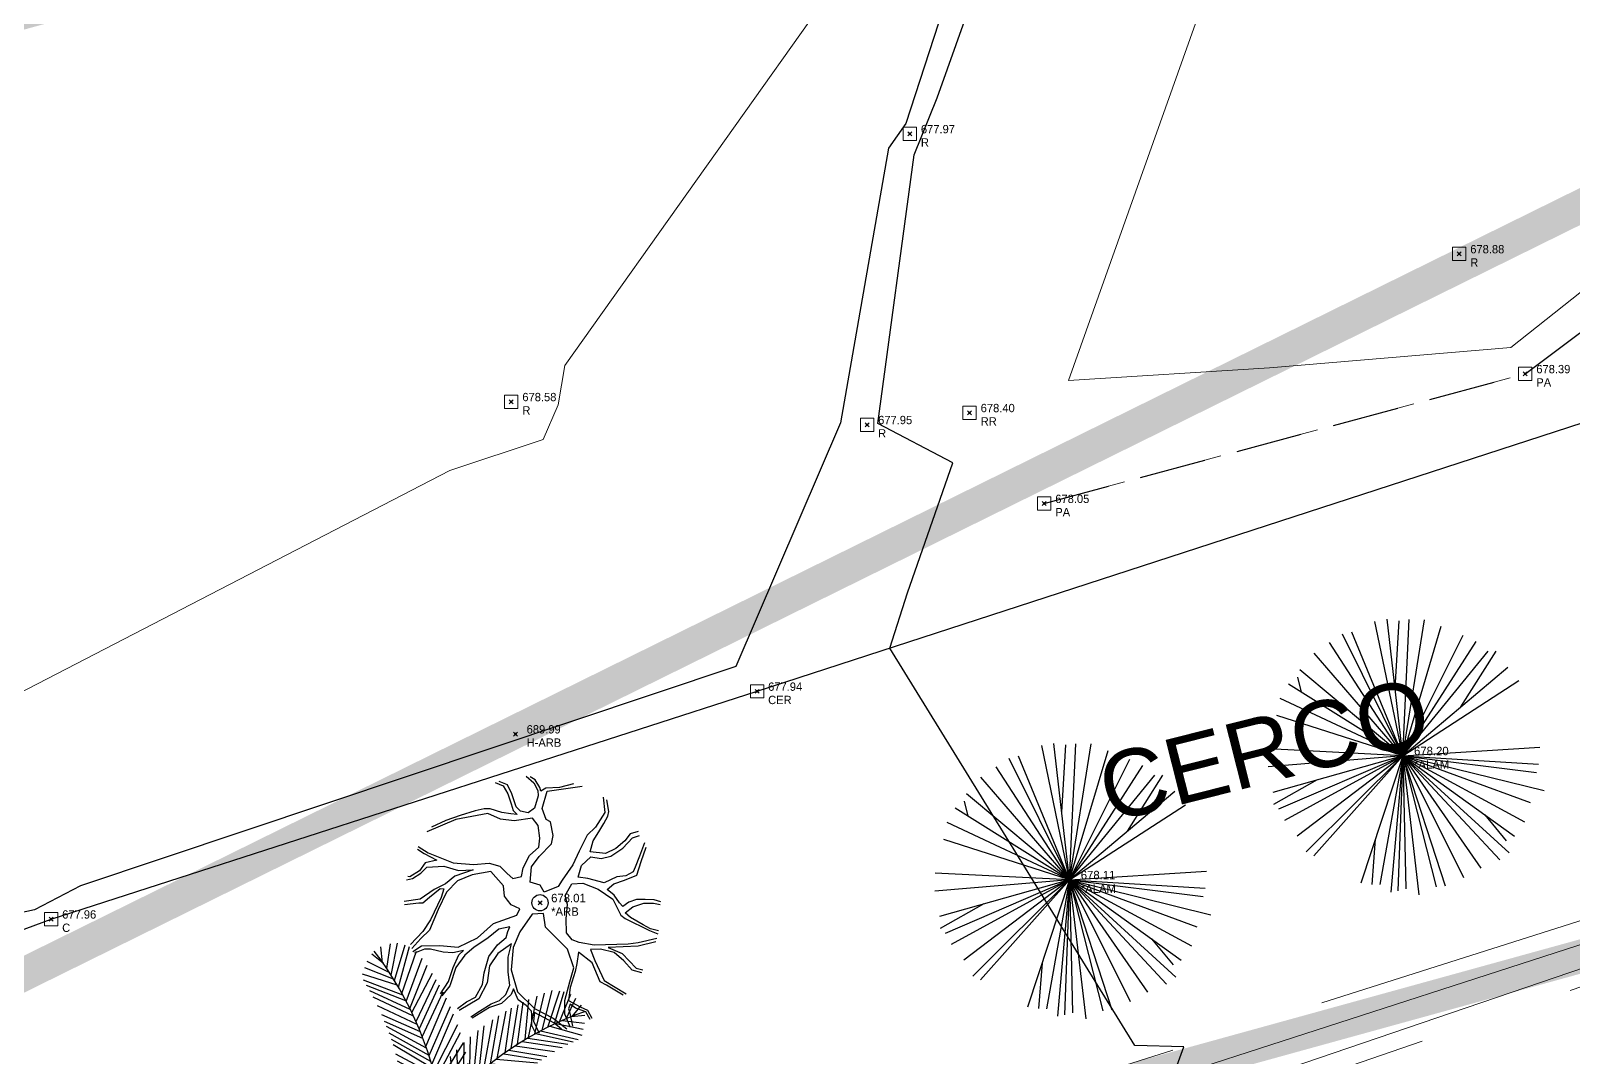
# Model space of a CAD drawing. Extents: x 350769 to 354978, y 6304672 to 6307963.
# Drawn here: x 352435.53 to 352458.7, y 6305729.26 to 6305744.68 of the extents above; entities that cross this region are included whole.
import ezdxf

# ---------------------------------------------------------------- set-up
doc = ezdxf.new("R2010")
doc.units = 0
doc.header["$PDMODE"] = 35
doc.header["$PDSIZE"] = 0.03
for name, pattern in [('CONTINUOS', [0]), ('DASHDOT', [1, 0.5, -0.25, 0, -0.25]), ('HIDDENX2', [0.75, 0.5, -0.25]), ('PHANTOM', [23.5, 11.75, -2.35, 2.35, -2.35, 2.35, -2.35])]:
    doc.linetypes.add(name, pattern=pattern)
doc.layers.get('0').update_dxf_attribs({"linetype": 'CONTINUOUS'})
for name, color, linetype in [('03_S2_Pav ext_Borde vereda', 7, 'CONTINUOUS'), ('1-ACOPIO', 252, 'HIDDENX2'), ('1-CANAL', 150, 'PHANTOM'), ('1-CERCO', 252, 'CERCO_LINE'), ('1-TEXTOS', 7, 'CONTINUOUS'), ('3-CANAL_FDO', 4, 'CONTINUOUS'), ('C-TINN', 5, 'CONTINUOUS'), ('C-TOPO-MINR', 8, 'CONTINUOUS'), ('V-NODE DIC 2005', 4, 'CONTINUOUS'), ('V-NODE-TEXT DIC 2005', 2, 'CONTINUOUS'), ('V-NODE-TEXT DIC 2012', 31, 'CONTINUOUS'), ('Z-ALAM', 253, 'CONTINUOUS'), ('Z-ARB', 253, 'CONTINUOUS'), ('Z-PINO', 253, 'CONTINUOUS')]:
    doc.layers.add(name, color=color, linetype=linetype)
doc.layers.add('0_ASD_LINEA OFICIAL', color=253, linetype='DASHDOT', lineweight=20)
doc.layers.add('0_ASD_TOPOGRAFIA_ELEMENTOS', color=7, linetype='CONTINUOS', lineweight=5, true_color=0xbdbdbd)
doc.styles.add('A', font='arial.ttf', dxfattribs={"height": 2})
doc.linetypes.add('CERCO_LINE', pattern='A,0.5,-0.2,[" X ",Standard,S=0.1,R=0,X=-0.1,Y=-0.05],-0.25', length=0.95)

# ---------------------------------------------------------------- blocks, each defined once
blk = doc.blocks.new('ALAM')
at = {"layer": 'Z-ALAM'}
for p, q in [((0, 0), (-0.452, 2.009)), ((0, 0), (-0.271, 2.046)), ((-0.134, 1.015), (-0.089, 2.026)), ((0, 0), (0.062, 2.046)), ((0, 0), (0.289, 2.046)), ((0, 0), (0.545, 1.954)), ((0, 0), (-1.131, 1.682)), ((0, 0), (-0.935, 1.81)), ((0, 0), (-0.799, 1.845)), ((0, 0), (0.877, 1.828)), ((0, 0), (1.073, 1.736)), ((0, 0), (-1.358, 1.521)), ((0, 0), (1.254, 1.593)), ((0.856, 0.747), (1.376, 1.593)), ((0, 0), (-1.569, 1.266)), ((0, 0), (1.556, 1.357)), ((0, 0), (-1.734, 1.048)), ((-1.54, 0.931), (-1.599, 1.157)), ((0, 0), (1.723, 1.157)), ((0, 0), (-1.855, 0.832)), ((0, 0), (-1.901, 0.577)), ((-1.901, 0.577), (-1.901, 0.577)), ((0, 0), (-2.021, 0.07)), ((0, 0), (-2.021, -0.2)), ((0, 0), (-1.946, -0.582)), ((0, 0), (-1.855, -0.834)), ((0, 0), (-1.765, -0.998)), ((0, 0), (-1.569, -1.233)), ((0, 0), (-1.432, -1.468)), ((0, 0), (-1.313, -1.523)), ((0, 0), (-0.603, -1.922)), ((0, 0), (-0.316, -1.941)), ((0, 0), (-0.149, -2.05)), ((0, 0), (-0.044, -2.03)), ((0, 0), (2.055, 0.161)), ((0, 0), (2.039, -0.094)), ((0, 0), (2.01, -0.22)), ((0, 0), (1.919, -0.673)), ((0, 0), (1.843, -0.963)), ((0, 0), (1.692, -1.179)), ((0, 0), (0.274, -2.085)), ((0, 0), (0.076, -1.996)), ((0, 0), (0.937, -1.813)), ((0, 0), (1.195, -1.669)), ((0, 0), (1.481, -1.542)), ((0, 0), (0.666, -1.941)), ((0, 0), (1.618, -1.434)), ((0, 0), (2.13, -0.49)), ((0, 0), (0.53, -1.959)), ((-1.283, -0.383), (-1.932, -0.763)), ((1.244, -0.866), (1.572, -1.253)), ((-0.395, -1.26), (-0.436, -1.941))]:
    blk.add_line(p, q, dxfattribs=at)
blk = doc.blocks.new('ARB')
at = {"layer": 'Z-ARB', "linetype": 'Continuous'}
for p, q in [((-0.239, 1.899), (-0.12, 1.8)), ((-0.104, 1.843), (-0.176, 1.887)), ((-0.702, 1.798), (-0.583, 1.746)), ((-0.515, 1.763), (-0.643, 1.81)), ((-0.583, 1.746), (-0.509, 1.626)), ((-0.451, 1.63), (-0.515, 1.763)), ((-0.509, 1.626), (-0.456, 1.48)), ((-0.383, 1.436), (-0.451, 1.63)), ((-0.12, 1.8), (-0.061, 1.684)), ((-0.028, 1.73), (-0.104, 1.843)), ((-0.061, 1.684), (-0.052, 1.607)), ((-0.015, 1.675), (-0.028, 1.73)), ((0.059, 1.721), (-0.015, 1.675)), ((0.008, 1.414), (0.083, 1.679)), ((0.263, 1.735), (0.059, 1.721)), ((0.083, 1.679), (0.258, 1.706)), ((0.258, 1.706), (0.603, 1.763)), ((0.476, 1.792), (0.263, 1.735)), ((-0.859, 1.399), (-0.994, 1.364)), ((-0.77, 1.397), (-0.859, 1.399)), ((-0.594, 1.348), (-0.77, 1.397)), ((-0.456, 1.48), (-0.427, 1.377)), ((-0.315, 1.371), (-0.383, 1.436)), ((-0.104, 1.421), (-0.198, 1.348)), ((-0.052, 1.607), (-0.104, 1.421)), ((0.074, 1.251), (0.008, 1.414)), ((0.925, 1.599), (0.953, 1.37)), ((1.013, 1.388), (0.981, 1.56)), ((-1.286, 1.232), (-1.718, 1.038)), ((-1.435, 1.215), (-1.648, 1.112)), ((-1.218, 1.294), (-1.435, 1.215)), ((-0.807, 1.329), (-1.286, 1.232)), ((-0.994, 1.364), (-1.218, 1.294)), ((-0.613, 1.246), (-0.807, 1.329)), ((-0.408, 1.222), (-0.613, 1.246)), ((-0.46, 1.33), (-0.594, 1.348)), ((-0.365, 1.32), (-0.46, 1.33)), ((-0.427, 1.377), (-0.365, 1.32)), ((-0.133, 1.268), (-0.408, 1.222)), ((-0.198, 1.348), (-0.315, 1.371)), ((-0.048, 1.161), (-0.133, 1.268)), ((-0.02, 0.968), (-0.048, 1.161)), ((0.14, 1.216), (0.074, 1.251)), ((0.182, 1.012), (0.14, 1.216)), ((0.953, 1.37), (0.813, 1.148)), ((0.864, 1.078), (0.938, 1.207)), ((0.938, 1.207), (0.999, 1.316)), ((0.999, 1.316), (1.013, 1.388)), ((-0.03, 0.834), (-0.02, 0.968)), ((0.158, 0.888), (0.182, 1.012)), ((0.693, 1.027), (0.575, 0.786)), ((0.813, 1.148), (0.693, 1.027)), ((0.743, 0.777), (0.782, 0.943)), ((0.782, 0.943), (0.864, 1.078)), ((1.26, 0.95), (1.125, 0.832)), ((1.231, 0.842), (1.374, 0.996)), ((1.337, 1.055), (1.26, 0.95)), ((1.457, 1.093), (1.337, 1.055)), ((1.374, 0.996), (1.478, 1.036)), ((-1.85, 0.774), (-1.749, 0.71)), ((-1.845, 0.817), (-1.69, 0.721)), ((-1.749, 0.71), (-1.558, 0.613)), ((-1.69, 0.721), (-1.313, 0.581)), ((-0.259, 0.523), (-0.167, 0.709)), ((-0.167, 0.709), (-0.03, 0.834)), ((-0.135, 0.537), (-0.024, 0.697)), ((-0.024, 0.697), (0.158, 0.888)), ((0.575, 0.786), (0.486, 0.577)), ((0.614, 0.568), (0.752, 0.7)), ((0.973, 0.756), (0.743, 0.777)), ((0.752, 0.7), (0.909, 0.677)), ((0.909, 0.677), (1.054, 0.717)), ((1.125, 0.832), (0.973, 0.756)), ((1.054, 0.717), (1.231, 0.842)), ((1.484, 0.726), (1.419, 0.557)), ((1.554, 0.924), (1.484, 0.726)), ((1.509, 0.646), (1.582, 0.858)), ((-1.735, 0.571), (-1.815, 0.451)), ((-1.797, 0.417), (-1.707, 0.506)), ((-1.558, 0.613), (-1.735, 0.571)), ((-1.707, 0.506), (-1.453, 0.525)), ((-1.453, 0.525), (-1.23, 0.467)), ((-1.313, 0.581), (-1.01, 0.561)), ((-1.01, 0.478), (-1.287, 0.38)), ((-1.23, 0.467), (-1.01, 0.478)), ((-1.01, 0.561), (-0.772, 0.583)), ((-0.772, 0.583), (-0.611, 0.538)), ((-0.611, 0.538), (-0.502, 0.434)), ((-0.283, 0.392), (-0.259, 0.523)), ((-0.154, 0.307), (-0.135, 0.537)), ((0.486, 0.577), (0.329, 0.343)), ((0.565, 0.396), (0.614, 0.568)), ((1.39, 0.487), (1.281, 0.425)), ((1.419, 0.557), (1.39, 0.487)), ((1.445, 0.439), (1.509, 0.646)), ((-2.01, 0.315), (-1.918, 0.335)), ((-1.962, 0.358), (-1.993, 0.364)), ((-1.815, 0.451), (-1.962, 0.358)), ((-1.918, 0.335), (-1.797, 0.417)), ((-1.423, 0.263), (-1.593, 0.175)), ((-1.287, 0.38), (-1.423, 0.263)), ((-1.244, 0.312), (-1.406, 0.139)), ((-1.024, 0.405), (-1.244, 0.312)), ((-0.747, 0.458), (-1.024, 0.405)), ((-0.553, 0.248), (-0.747, 0.458)), ((-0.534, 0.093), (-0.553, 0.248)), ((-0.502, 0.434), (-0.412, 0.356)), ((-0.412, 0.356), (-0.283, 0.392)), ((-0.154, 0.307), (-0.154, 0.307)), ((-0.001, 0.263), (-0.154, 0.307)), ((0.06, 0.161), (-0.001, 0.263)), ((0.271, 0.249), (0.06, 0.161)), ((0.329, 0.343), (0.271, 0.249)), ((0.374, 0.116), (0.473, 0.293)), ((0.473, 0.293), (0.637, 0.307)), ((0.714, 0.375), (0.565, 0.396)), ((0.637, 0.307), (0.87, 0.217)), ((0.961, 0.313), (0.714, 0.375)), ((1.148, 0.406), (0.961, 0.313)), ((1.007, 0.214), (1.104, 0.301)), ((1.104, 0.301), (1.261, 0.361)), ((1.281, 0.425), (1.148, 0.406)), ((1.261, 0.361), (1.445, 0.439)), ((-1.799, 0.026), (-2.04, -0.011)), ((-1.593, 0.175), (-1.799, 0.026)), ((-1.76, -0.027), (-1.663, 0.06)), ((-1.663, 0.06), (-1.502, 0.188)), ((-1.486, 0.056), (-1.64, -0.284)), ((-1.406, 0.139), (-1.529, -0.124)), ((-1.502, 0.188), (-1.446, 0.184)), ((-1.446, 0.184), (-1.486, 0.056)), ((-0.49, 0.032), (-0.534, 0.093)), ((-0.431, -0.039), (-0.49, 0.032)), ((0.413, -0.019), (0.374, 0.116)), ((0.87, 0.217), (1.092, 0.069)), ((1.112, 0.134), (1.007, 0.214)), ((1.092, 0.069), (1.217, -0.165)), ((1.196, 0.02), (1.112, 0.134)), ((1.242, -0.034), (1.196, 0.02)), ((1.335, 0.031), (1.242, -0.034)), ((1.447, 0.07), (1.335, 0.031)), ((1.394, -0.041), (1.559, 0.018)), ((1.578, 0.075), (1.447, 0.07)), ((1.559, 0.018), (1.705, 0.021)), ((1.714, 0.072), (1.578, 0.075)), ((1.705, 0.021), (1.806, 0.001)), ((1.814, 0.045), (1.714, 0.072)), ((-2.033, -0.058), (-1.818, -0.031)), ((-1.818, -0.031), (-1.76, -0.027)), ((-1.529, -0.124), (-1.653, -0.439)), ((-0.694, -0.321), (-0.346, -0.191)), ((-0.304, -0.094), (-0.431, -0.039)), ((-0.346, -0.191), (-0.304, -0.094)), ((-0.117, -0.175), (-0.297, -0.442)), ((0.055, -0.162), (-0.117, -0.175)), ((0.089, -0.365), (0.055, -0.162)), ((0.396, -0.235), (0.413, -0.019)), ((1.217, -0.165), (1.28, -0.215)), ((1.28, -0.132), (1.394, -0.041)), ((1.364, -0.201), (1.28, -0.132)), ((1.28, -0.215), (1.65, -0.391)), ((1.554, -0.305), (1.364, -0.201)), ((-1.754, -0.458), (-1.937, -0.656)), ((-1.653, -0.439), (-1.782, -0.565)), ((-1.64, -0.284), (-1.754, -0.458)), ((-0.93, -0.54), (-0.694, -0.321)), ((-0.613, -0.404), (-0.768, -0.54)), ((-0.445, -0.368), (-0.613, -0.404)), ((-0.5, -0.531), (-0.474, -0.438)), ((-0.474, -0.438), (-0.445, -0.368)), ((-0.297, -0.442), (-0.391, -0.68)), ((0.422, -0.692), (0.089, -0.365)), ((0.404, -0.447), (0.396, -0.235)), ((0.49, -0.547), (0.404, -0.447)), ((1.664, -0.363), (1.554, -0.305)), ((1.65, -0.391), (1.778, -0.438)), ((1.787, -0.395), (1.664, -0.363)), ((-1.782, -0.565), (-1.916, -0.718)), ((-1.898, -0.762), (-1.771, -0.673)), ((-1.771, -0.673), (-1.495, -0.665)), ((-1.495, -0.665), (-1.216, -0.688)), ((-1.216, -0.688), (-0.93, -0.54)), ((-0.982, -0.688), (-1.118, -0.805)), ((-0.768, -0.54), (-0.982, -0.688)), ((-0.757, -0.821), (-0.626, -0.643)), ((-0.626, -0.643), (-0.5, -0.531)), ((-0.42, -0.622), (-0.619, -0.772)), ((-0.467, -0.824), (-0.42, -0.622)), ((-0.391, -0.68), (-0.415, -1.015)), ((0.523, -0.967), (0.422, -0.692)), ((0.595, -0.589), (0.49, -0.547)), ((0.822, -0.625), (0.595, -0.589)), ((0.917, -0.681), (0.77, -0.69)), ((0.77, -0.69), (0.835, -0.854)), ((1.165, -0.608), (0.822, -0.625)), ((1.126, -0.728), (0.917, -0.681)), ((1.483, -0.631), (1.034, -0.658)), ((1.034, -0.658), (1.244, -0.743)), ((1.335, -0.602), (1.165, -0.608)), ((1.485, -0.578), (1.335, -0.602)), ((1.747, -0.56), (1.483, -0.631)), ((1.761, -0.511), (1.485, -0.578)), ((-1.724, -0.727), (-1.874, -0.789)), ((-1.635, -0.722), (-1.724, -0.727)), ((-1.441, -0.766), (-1.635, -0.722)), ((-1.297, -0.771), (-1.441, -0.766)), ((-1.136, -0.734), (-1.297, -0.771)), ((-1.29, -0.991), (-1.206, -0.803)), ((-1.118, -0.805), (-1.25, -0.991)), ((-1.206, -0.803), (-1.136, -0.734)), ((-0.82, -1.065), (-0.757, -0.821)), ((-0.619, -0.772), (-0.743, -0.959)), ((-0.462, -1.051), (-0.467, -0.824)), ((0.568, -0.901), (0.544, -1.024)), ((0.592, -0.732), (0.568, -0.901)), ((0.796, -0.891), (0.592, -0.732)), ((0.92, -1.171), (0.796, -0.891)), ((0.835, -0.854), (0.98, -1.153)), ((1.271, -0.854), (1.126, -0.728)), ((1.244, -0.743), (1.461, -0.958)), ((1.398, -0.991), (1.271, -0.854)), ((-1.355, -1.205), (-1.29, -0.991)), ((-1.25, -0.991), (-1.335, -1.269)), ((-0.845, -1.241), (-0.82, -1.065)), ((-0.743, -0.959), (-0.776, -1.217)), ((-0.434, -1.244), (-0.462, -1.051)), ((-0.415, -1.015), (-0.316, -1.342)), ((0.466, -1.183), (0.523, -0.967)), ((0.544, -1.024), (0.474, -1.267)), ((0.98, -1.153), (1.315, -1.345)), ((1.545, -1.027), (1.398, -0.991)), ((1.461, -0.958), (1.561, -0.985)), ((-1.472, -1.393), (-1.355, -1.205)), ((-1.335, -1.269), (-1.453, -1.419)), ((-0.947, -1.433), (-0.845, -1.241)), ((-0.776, -1.217), (-0.895, -1.458)), ((-0.584, -1.48), (-0.493, -1.384)), ((-0.413, -1.384), (-0.552, -1.523)), ((-0.493, -1.384), (-0.434, -1.244)), ((-0.38, -1.3), (-0.413, -1.384)), ((-0.307, -1.465), (-0.38, -1.3)), ((-0.316, -1.342), (-0.056, -1.588)), ((0.396, -1.463), (0.466, -1.183)), ((0.474, -1.267), (0.453, -1.459)), ((1.016, -1.22), (0.92, -1.171)), ((1.27, -1.366), (1.016, -1.22)), ((-1.214, -1.608), (-1.082, -1.505)), ((-0.895, -1.458), (-1.187, -1.636)), ((-1.082, -1.505), (-0.947, -1.433)), ((-0.734, -1.587), (-0.991, -1.749)), ((-0.881, -1.642), (-0.707, -1.532)), ((-0.552, -1.523), (-0.734, -1.587)), ((-0.707, -1.532), (-0.584, -1.48)), ((-0.185, -1.548), (-0.307, -1.465)), ((-0.104, -1.631), (-0.185, -1.548)), ((-0.056, -1.588), (0.224, -1.732)), ((0.397, -1.667), (0.396, -1.463)), ((0.453, -1.459), (0.629, -1.553)), ((0.475, -1.516), (0.453, -1.587)), ((0.453, -1.587), (0.473, -1.651)), ((0.56, -1.577), (0.475, -1.516)), ((0.712, -1.629), (0.56, -1.577)), ((0.629, -1.553), (0.741, -1.604)), ((0.741, -1.604), (0.807, -1.722)), ((-1.011, -1.73), (-0.881, -1.642)), ((-0.097, -1.678), (-0.104, -1.631)), ((-0.096, -1.844), (-0.097, -1.678)), ((-0.037, -1.953), (-0.096, -1.844)), ((-0.059, -1.648), (-0.068, -1.782)), ((-0.068, -1.782), (0.019, -1.957)), ((0.235, -1.802), (-0.059, -1.648)), ((0.224, -1.732), (0.433, -1.885)), ((0.354, -1.892), (0.235, -1.802)), ((0.49, -1.868), (0.397, -1.667)), ((0.473, -1.651), (0.516, -1.848)), ((0.779, -1.74), (0.712, -1.629))]:
    blk.add_line(p, q, dxfattribs=at)
at = {"layer": 'Z-ARB'}
blk.add_circle((0, 0), 0.122, dxfattribs=at)
blk = doc.blocks.new('PINO')
for p, q in [((-0.968, 2.105), (-0.998, 2.346)), ((-0.904, 2.021), (-0.856, 2.396)), ((-0.837, 1.922), (-0.751, 2.403)), ((-0.787, 1.844), (-0.636, 2.383)), ((-0.724, 1.743), (-0.568, 2.356)), ((-0.866, 1.965), (-1.202, 2.122)), ((-0.957, 2.096), (-1.131, 2.236)), ((-0.67, 1.651), (-0.46, 2.291)), ((-0.604, 1.533), (-0.377, 2.187)), ((-0.744, 1.775), (-1.27, 1.933)), ((-0.8, 1.866), (-1.232, 2.026)), ((-0.547, 1.425), (-0.298, 2.08)), ((-0.518, 1.369), (-0.216, 1.961)), ((-0.453, 1.234), (-0.158, 1.87)), ((-0.656, 1.627), (-1.253, 1.84)), ((-0.609, 1.543), (-1.204, 1.762)), ((-0.541, 1.414), (-1.156, 1.682)), ((-0.402, 1.12), (-0.11, 1.791)), ((-0.355, 1.007), (-0.05, 1.685)), ((1.24, 1.019), (1.359, 1.644)), ((1.336, 1.075), (1.471, 1.689)), ((1.443, 1.135), (1.584, 1.731)), ((1.528, 1.18), (1.699, 1.73)), ((1.625, 1.229), (1.765, 1.718)), ((1.701, 1.265), (1.863, 1.679)), ((1.8, 1.31), (1.941, 1.624)), ((-0.491, 1.314), (-1.101, 1.587)), ((-0.434, 1.191), (-1.034, 1.46)), ((-0.297, 0.859), (-0.002, 1.595)), ((-0.249, 0.725), (0.06, 1.469)), ((0.777, 0.698), (0.898, 1.409)), ((0.893, 0.786), (0.978, 1.456)), ((0.983, 0.851), (1.075, 1.509)), ((1.077, 0.915), (1.15, 1.548)), ((1.192, 0.989), (1.238, 1.591)), ((1.89, 1.345), (2.027, 1.517)), ((-0.384, 1.079), (-0.969, 1.325)), ((-0.344, 0.981), (-0.925, 1.228)), ((-0.205, 0.59), (0.11, 1.357)), ((-0.172, 0.481), (0.174, 1.198)), ((0.501, 0.465), (0.574, 1.185)), ((0.578, 0.533), (0.699, 1.278)), ((0.677, 0.617), (0.791, 1.34)), ((1.559, 1.196), (2.042, 1.068)), ((1.646, 1.239), (2.057, 1.158)), ((1.744, 1.285), (2.079, 1.247)), ((1.877, 1.343), (2.079, 1.369)), ((-0.288, 0.836), (-0.893, 1.151)), ((-0.249, 0.725), (-0.853, 1.05)), ((-0.22, 0.637), (-0.819, 0.956)), ((-0.142, 0.372), (0.217, 1.079)), ((0.277, 0.247), (0.276, 0.927)), ((0.364, 0.334), (0.371, 1.016)), ((0.426, 0.395), (0.484, 1.113)), ((1.144, 0.958), (1.747, 0.88)), ((1.23, 1.012), (1.834, 0.928)), ((1.344, 1.08), (1.91, 0.967)), ((1.42, 1.123), (1.985, 1.004)), ((-0.188, 0.533), (-0.792, 0.877)), ((-0.16, 0.436), (-0.749, 0.738)), ((-0.119, 0.28), (0.267, 0.923)), ((-0.088, 0.148), (0.305, 0.785)), ((0.15, 0.108), (0.075, 0.715)), ((0.211, 0.176), (0.166, 0.815)), ((0.872, 0.77), (1.44, 0.686)), ((0.95, 0.827), (1.519, 0.74)), ((1.041, 0.891), (1.634, 0.814)), ((-1.74, 0.103), (-1.985, 0.48)), ((-1.603, 0.068), (-1.908, 0.488)), ((-1.527, 0.051), (-1.836, 0.467)), ((-0.13, 0.327), (-0.72, 0.632)), ((-0.106, 0.229), (-0.686, 0.494)), ((-0.066, 0.044), (0.344, 0.617)), ((-0.048, -0.055), (0.371, 0.471)), ((0.082, 0.031), (-0.042, 0.573)), ((0.538, 0.498), (1.17, 0.477)), ((0.612, 0.563), (1.228, 0.526)), ((0.677, 0.617), (1.3, 0.582)), ((0.76, 0.685), (1.379, 0.642)), ((-2.041, 0.197), (-2.191, 0.301)), ((-1.917, 0.155), (-2.118, 0.383)), ((-1.824, 0.127), (-2.049, 0.429)), ((-1.409, 0.027), (-1.762, 0.448)), ((-1.319, 0.011), (-1.675, 0.427)), ((-1.21, -0.005), (-1.559, 0.404)), ((-1.11, -0.018), (-1.438, 0.384)), ((-1.024, -0.027), (-1.352, 0.372)), ((-0.897, -0.037), (-1.285, 0.364)), ((-0.801, -0.043), (-1.196, 0.357)), ((-0.726, -0.045), (-1.114, 0.351)), ((-0.637, -0.047), (-1.046, 0.348)), ((-0.554, -0.046), (-0.927, 0.347)), ((-0.462, -0.044), (-0.837, 0.348)), ((-0.379, -0.04), (-0.721, 0.353)), ((-0.084, 0.131), (-0.66, 0.372)), ((-0.059, 0.009), (-0.64, 0.262)), ((-0.297, -0.035), (-0.619, 0.361)), ((-0.195, -0.026), (-0.528, 0.371)), ((-0.084, -0.014), (-0.384, 0.392)), ((-0.029, -0.167), (0.4, 0.27)), ((0.121, -0.019), (0.594, 0.283)), ((0.267, 0.236), (0.828, 0.149)), ((0.33, 0.301), (0.905, 0.231)), ((0.396, 0.365), (0.997, 0.322)), ((0.47, 0.436), (1.07, 0.39)), ((-1.97, 0.172), (-2.253, 0.048)), ((-2.051, 0.203), (-2.246, 0.171)), ((-1.876, 0.143), (-2.234, -0.036)), ((-1.804, 0.121), (-2.192, -0.122)), ((-1.71, 0.095), (-2.155, -0.169)), ((-1.625, 0.074), (-2.079, -0.239)), ((-1.518, 0.049), (-1.978, -0.28)), ((-1.42, 0.029), (-1.876, -0.317)), ((-1.369, 0.02), (-1.764, -0.354)), ((-1.248, 0), (-1.679, -0.379)), ((-0.035, -0.126), (-0.614, 0.086)), ((-0.009, 0.132), (-0.433, -0.31)), ((0.011, 0.021), (-0.403, -0.51)), ((-0.002, 0.091), (0.579, -0.115)), ((0.107, 0.059), (0.656, -0.051)), ((0.189, 0.152), (0.759, 0.072)), ((0.232, -0.076), (0.735, 0.205)), ((0.334, -0.125), (0.826, 0.159)), ((0.417, -0.163), (0.928, 0.111)), ((0.501, -0.2), (1.046, 0.059)), ((0.597, -0.239), (1.139, 0.022)), ((-1.147, -0.014), (-1.606, -0.398)), ((-1.047, -0.025), (-1.509, -0.421)), ((-0.917, -0.036), (-1.427, -0.437)), ((-0.801, -0.043), (-1.314, -0.457)), ((-0.685, -0.046), (-1.215, -0.47)), ((-0.592, -0.047), (-1.075, -0.484)), ((-0.5, -0.045), (-0.972, -0.49)), ((-0.422, -0.042), (-0.838, -0.493)), ((-0.311, -0.036), (-0.72, -0.491)), ((-0.224, -0.029), (-0.579, -0.483)), ((-0.12, -0.206), (-0.579, -0.377)), ((-0.096, -0.103), (-0.551, -0.242)), ((-0.142, -0.021), (-0.459, -0.471)), ((0.03, -0.078), (-0.374, -0.656)), ((0.053, -0.182), (-0.333, -0.823)), ((-0.05, -0.01), (-0.294, -0.447)), ((-0.108, -0.157), (0.193, -0.581)), ((-0.089, -0.072), (0.223, -0.427)), ((0.023, -0.043), (0.606, -0.29)), ((0.049, -0.166), (0.628, -0.401)), ((0.088, -0.001), (0.168, -0.552)), ((0.179, -0.049), (0.329, -0.642)), ((0.261, -0.09), (0.45, -0.702)), ((0.348, -0.132), (0.593, -0.766)), ((0.461, -0.182), (0.714, -0.815)), ((0.541, -0.216), (0.854, -0.865)), ((0.682, -0.272), (1.264, -0.023)), ((0.775, -0.305), (1.336, -0.048)), ((0.855, -0.333), (1.423, -0.074)), ((0.957, -0.365), (1.518, -0.101)), ((1.092, -0.405), (1.591, -0.12)), ((1.185, -0.429), (1.685, -0.142)), ((1.293, -0.455), (1.819, -0.169)), ((1.414, -0.481), (1.947, -0.19)), ((1.514, -0.501), (2.047, -0.203)), ((1.645, -0.522), (2.131, -0.213)), ((1.731, -0.535), (2.214, -0.22)), ((-0.188, -0.449), (-0.656, -0.659)), ((-0.166, -0.374), (-0.624, -0.554)), ((-0.144, -0.3), (-0.599, -0.461)), ((0.085, -0.314), (-0.293, -0.961)), ((0.11, -0.406), (-0.242, -1.117)), ((-0.177, -0.413), (0.093, -0.925)), ((-0.148, -0.312), (0.128, -0.821)), ((-0.127, -0.233), (0.165, -0.692)), ((0.072, -0.263), (0.655, -0.522)), ((0.097, -0.361), (0.69, -0.66)), ((0.636, -0.254), (0.964, -0.899)), ((0.732, -0.29), (1.115, -0.94)), ((0.855, -0.333), (1.223, -0.965)), ((0.978, -0.372), (1.348, -0.99)), ((1.117, -0.412), (1.44, -1.005)), ((1.225, -0.439), (1.549, -1.02)), ((1.887, -0.553), (2.291, -0.258)), ((1.984, -0.561), (2.337, -0.337)), ((2.092, -0.569), (2.39, -0.412)), ((-0.271, -0.684), (-0.747, -0.905)), ((-0.241, -0.605), (-0.722, -0.845)), ((-0.216, -0.532), (-0.683, -0.74)), ((-0.257, -0.648), (-0.047, -1.254)), ((-0.227, -0.566), (0.009, -1.134)), ((-0.199, -0.483), (0.048, -1.044)), ((0.141, -0.515), (-0.198, -1.235)), ((0.175, -0.623), (-0.132, -1.394)), ((0.128, -0.47), (0.72, -0.766)), ((0.157, -0.567), (0.765, -0.904)), ((0.19, -0.67), (0.793, -0.983)), ((1.335, -0.465), (1.633, -1.029)), ((1.469, -0.492), (1.731, -1.037)), ((1.525, -0.503), (1.862, -1.043)), ((1.635, -0.521), (1.983, -1.045)), ((1.756, -0.538), (2.104, -1.042)), ((1.852, -0.549), (2.21, -0.999)), ((1.961, -0.559), (2.267, -0.965)), ((2.044, -0.566), (2.345, -0.893)), ((2.153, -0.572), (2.398, -0.813)), ((2.237, -0.575), (2.434, -0.526)), ((2.249, -0.572), (2.44, -0.682)), ((-0.332, -0.835), (-0.812, -1.052)), ((-0.297, -0.751), (-0.777, -0.976)), ((-0.339, -0.852), (-0.143, -1.432)), ((-0.297, -0.751), (-0.09, -1.338)), ((0.22, -0.758), (-0.081, -1.505)), ((0.269, -0.891), (-0.018, -1.63)), ((0.22, -0.758), (0.828, -1.077)), ((0.261, -0.868), (0.869, -1.177)), ((-0.459, -1.102), (-0.934, -1.284)), ((-0.416, -1.018), (-0.878, -1.183)), ((-0.381, -0.944), (-0.84, -1.11)), ((-0.476, -1.135), (-0.275, -1.638)), ((-0.432, -1.049), (-0.235, -1.579)), ((-0.391, -0.964), (-0.184, -1.5)), ((0.329, -1.039), (0.031, -1.72)), ((0.378, -1.151), (0.092, -1.825)), ((0.318, -1.012), (0.902, -1.254)), ((0.359, -1.11), (0.946, -1.35)), ((-0.61, -1.366), (-1.078, -1.51)), ((-0.551, -1.27), (-1.037, -1.451)), ((-0.509, -1.194), (-0.991, -1.379)), ((-0.605, -1.359), (-0.458, -1.873)), ((-0.557, -1.278), (-0.392, -1.794)), ((-0.532, -1.236), (-0.324, -1.705)), ((0.43, -1.264), (0.141, -1.903)), ((0.41, -1.221), (1.013, -1.484)), ((0.469, -1.344), (1.082, -1.61)), ((-0.723, -1.54), (-1.136, -1.639)), ((-0.649, -1.429), (-1.119, -1.568)), ((-0.771, -1.607), (-1.111, -1.712)), ((-0.76, -1.591), (-0.666, -2.013)), ((-0.707, -1.515), (-0.613, -1.995)), ((-0.661, -1.447), (-0.526, -1.95)), ((0.497, -1.399), (0.2, -1.994)), ((0.525, -1.455), (0.283, -2.112)), ((0.584, -1.562), (0.364, -2.218)), ((0.519, -1.443), (1.137, -1.705)), ((0.589, -1.572), (1.186, -1.785)), ((-0.826, -1.681), (-1.092, -1.788)), ((-0.902, -1.778), (-1.042, -1.879)), ((-0.911, -1.785), (-0.944, -1.969)), ((-0.858, -1.722), (-0.837, -2.014)), ((-0.802, -1.649), (-0.756, -2.024)), ((0.651, -1.679), (0.447, -2.321)), ((0.706, -1.77), (0.556, -2.385)), ((0.636, -1.655), (1.236, -1.862)), ((0.726, -1.803), (1.254, -1.955)), ((0.77, -1.871), (0.625, -2.411)), ((0.821, -1.948), (0.74, -2.43)), ((0.784, -1.892), (1.217, -2.048)), ((0.889, -2.046), (0.845, -2.422)), ((0.85, -1.991), (1.188, -2.145)), ((0.943, -2.121), (1.119, -2.26)), ((0.954, -2.13), (0.986, -2.37))]:
    blk.add_line(p, q)
for centre, radius, start, end in [((-5.223, -0.976), 5.257, 8.5439, 38.2906), ((3.723, -3.065), 4.779, 110.1895, 139.9362), ((-0.615, 4.254), 4.301, 248.0996, 277.8463), ((5.176, 0.996), 5.257, 189.1509, 218.8976), ((2.361, 4.203), 4.779, 241.292, 271.0387), ((-4.062, 0.774), 4.062, 318.5391, 348.2858)]:
    blk.add_arc(centre, radius, start, end)
blk = doc.blocks.new('A$C27410629')
at = {"true_color": 0x136734, "transparency": 33554559}
h = blk.add_hatch(dxfattribs=at)
h.set_pattern_fill('ANSI31', color=116, scale=0.5)
h.set_pattern_definition([(45, (-8759.5625, -519.1036), (-1.12253202, 1.12253202), [])])
h.paths.add_polyline_path([(137.507, 1252.464, 0.117627), (109.815, 1254.194, 0.066925), (94.445, 1249.334, 0.315349), (64.302, 1196.27, 0.022683), (65.729, 1185.31), (112.36, 1218.953), (153.478, 1161.962), (172.105, 1139.481), (187.958, 1141.808), (193.565, 1120.466), (224.198, 1050.129), (250.62, 989.479), (268.153, 972.735, 0.000007), (291.49, 983.299), (238.195, 1105.634), (205.293, 1181.112), (177.053, 1197.652)])
at = {"layer": '0_ASD_LINEA OFICIAL', "ltscale": 8, "const_width": 0.5}
blk.add_lwpolyline([(250.62, 989.479), (268.153, 972.735, 0.000007), (291.49, 983.299), (291.49, 983.299), (238.195, 1105.634), (205.293, 1181.112), (177.053, 1197.652), (137.615, 1252.315)], format="xyb", dxfattribs=at)
for points in [[(111.349, 941.81), (111.349, 941.81), (187.318, 947.004), (258.378, 982.07), (250.62, 989.479)], [(111.349, 941.81), (187.318, 947.004), (258.378, 982.07), (268.153, 972.735)]]:
    blk.add_lwpolyline(points, dxfattribs=at)
blk = doc.blocks.new('*U1327')
at = {"color": 0, "linetype": 'ByBlock', "lineweight": -2, "transparency": 16777216}
blk.add_point((0, 0), dxfattribs=at)
blk = doc.blocks.new('*U1698', base_point=(352451.182, 6305731.845))
at = {"layer": 'V-NODE-TEXT DIC 2005', "linetype": 'ByBlock', "char_height": 0.127}
for s, insert, attachment_point in [('678.11', (352451.349, 6305731.916), 4), ('*ALAM', (352451.349, 6305731.777), 1)]:
    blk.add_mtext(s, dxfattribs=dict(at, insert=insert, attachment_point=attachment_point))
blk = doc.blocks.new('*U1699', base_point=(352451.182, 6305731.845))
at = {"layer": 'V-NODE-TEXT DIC 2005', "color": 2, "lineweight": -2}
blk.add_blockref('*U1698', (352451.182, 6305731.845), dxfattribs=at)
blk = doc.blocks.new('*U1696', base_point=(352456.187, 6305733.709))
at = {"layer": 'V-NODE-TEXT DIC 2005', "linetype": 'ByBlock', "char_height": 0.127}
for s, insert, attachment_point in [('678.20', (352456.354, 6305733.78), 4), ('*ALAM', (352456.354, 6305733.641), 1)]:
    blk.add_mtext(s, dxfattribs=dict(at, insert=insert, attachment_point=attachment_point))
blk = doc.blocks.new('*U1697', base_point=(352456.187, 6305733.709))
at = {"layer": 'V-NODE-TEXT DIC 2005', "color": 2, "lineweight": -2}
blk.add_blockref('*U1696', (352456.187, 6305733.709), dxfattribs=at)
blk = doc.blocks.new('*U1634', base_point=(352443.228, 6305731.499))
at = {"layer": 'V-NODE-TEXT DIC 2005', "linetype": 'ByBlock', "char_height": 0.127}
for s, insert, attachment_point in [('678.01', (352443.395, 6305731.57), 4), ('*ARB', (352443.395, 6305731.431), 1)]:
    blk.add_mtext(s, dxfattribs=dict(at, insert=insert, attachment_point=attachment_point))
blk = doc.blocks.new('*U1635', base_point=(352443.228, 6305731.499))
at = {"layer": 'V-NODE-TEXT DIC 2005', "color": 2, "lineweight": -2}
blk.add_blockref('*U1634', (352443.228, 6305731.499), dxfattribs=at)
blk = doc.blocks.new('TOPOGRAFIA')
at = {"layer": '0_ASD_LINEA OFICIAL', "ltscale": 8, "const_width": 0.5}
blk.add_lwpolyline([(390427.742, 6302814.067), (390462.175, 6302752.282), (390383.071, 6302730.605), (390309.799, 6302723.349), (390311.369, 6302703.307), (390386.745, 6302710.871), (390472.116, 6302734.448), (390495.667, 6302745.108), (390523.305, 6302756.109), (390473.799, 6302802.291, -0.151019), (390428.285, 6302881.719), (390391.708, 6302986.357, -0.035367), (390370.183, 6302995.884, 0.28109), (390309.679, 6302995.976), (390362.106, 6302925.874), (390362.105, 6302925.873), (390363.124, 6302924.511, -0.033436), (390384.93, 6302890.884), (390427.742, 6302814.067)], format="xyb", dxfattribs=at)
blk.add_lwpolyline([(390427.742, 6302814.067), (390462.175, 6302752.282), (390383.071, 6302730.605), (390309.799, 6302723.349), (390311.369, 6302703.307), (390386.745, 6302710.871), (390472.116, 6302734.448), (390495.667, 6302745.108), (390523.305, 6302756.109), (390473.799, 6302802.291, -0.151019), (390428.285, 6302881.719), (390391.708, 6302986.357, -0.035367), (390370.183, 6302995.884, 0.28109), (390309.679, 6302995.976), (390362.106, 6302925.874), (390362.105, 6302925.873), (390363.124, 6302924.511, -0.033436), (390384.93, 6302890.884), (390427.742, 6302814.067)], format="xyb", dxfattribs=at)
at = {"layer": '1-ACOPIO', "color": 9, "lineweight": 0, "true_color": 0xbdbdbd, "flags": 128}
blk.add_lwpolyline([(390450.751, 6302737.575), (390457.975, 6302739.524), (390466.583, 6302745.938), (390475.916, 6302748.357), (390482.482, 6302751.029), (390493.443, 6302754.061), (390504.449, 6302758.21), (390518.802, 6302761.933), (390528.241, 6302765.237), (390538.24, 6302767.313), (390547.496, 6302771.467), (390557.026, 6302771.731), (390565.171, 6302774.52), (390575.3, 6302776.573), (390575.671, 6302780.638), (390576.652, 6302789.475), (390577.88, 6302797.391), (390578.714, 6302806.375), (390575.487, 6302808.178), (390564.134, 6302804.882), (390554.108, 6302802.536), (390542.576, 6302798.093), (390531.509, 6302794.931), (390522.924, 6302790.812), (390510.912, 6302785.835), (390501.748, 6302784.339), (390491.437, 6302782.799), (390482.025, 6302780.215), (390472.323, 6302776.973), (390464.136, 6302774.411), (390457.401, 6302772.041), (390450.072, 6302782.659), (390447.321, 6302788.646), (390448.914, 6302796.064), (390448.942, 6302806.548), (390444.507, 6302814.271), (390438.054, 6302819.282)], dxfattribs=at)
at = {"layer": '1-CANAL', "color": 9, "lineweight": 0, "true_color": 0xbdbdbd, "flags": 128}
blk.add_lwpolyline([(390567.787, 6302629.727), (390568.793, 6302640.353), (390569.503, 6302651.739), (390570.033, 6302661.873), (390570.34, 6302672.528), (390570.92, 6302683.642), (390571.385, 6302692.94), (390572.206, 6302702.09), (390572.491, 6302712.168), (390573.178, 6302721.782), (390573.739, 6302732.321), (390574.43, 6302741.485), (390575.232, 6302752.552), (390575.303, 6302758.186), (390573.072, 6302758.741), (390565.731, 6302762.63), (390558.774, 6302762.052), (390549.097, 6302759.46), (390540.056, 6302756.523), (390530.957, 6302754.646), (390519.837, 6302751.496), (390509.631, 6302748.296), (390499.766, 6302744.712), (390490.284, 6302741.391), (390477.589, 6302736.731), (390469.698, 6302733.787), (390460.923, 6302731.042), (390452.374, 6302728.107), (390438.311, 6302722.869), (390431.422, 6302718.409), (390419.91, 6302710.977), (390412.117, 6302707.007), (390402.106, 6302701.336), (390395.117, 6302696.907), (390381.316, 6302693.365), (390369.866, 6302691.898), (390358.977, 6302690.522), (390351.003, 6302689.869), (390338.841, 6302688.974), (390330.387, 6302688.811), (390318.293, 6302688.652), (390310.613, 6302688.12), (390310.097, 6302689.409), (390318.134, 6302689.995), (390330.169, 6302689.859), (390338.592, 6302690.268), (390350.911, 6302691.365), (390358.441, 6302692.052), (390369.602, 6302693.031), (390381.494, 6302694.408), (390394.454, 6302697.809), (390401.441, 6302702.027), (390411.517, 6302708.091), (390419.432, 6302711.748), (390430.822, 6302719.202), (390437.823, 6302723.766), (390451.878, 6302729.106), (390460.597, 6302731.881), (390469.278, 6302734.632), (390477.218, 6302737.629), (390489.928, 6302742.229), (390499.382, 6302745.508), (390509.312, 6302749.089), (390519.62, 6302752.392), (390530.723, 6302755.531), (390539.654, 6302757.751), (390548.71, 6302760.578), (390558.851, 6302763.211), (390565.636, 6302763.686), (390573.601, 6302759.59), (390575.339, 6302759.411), (390576.082, 6302766.593), (390577.196, 6302775.886), (390577.943, 6302782.884), (390578.269, 6302790.104), (390579.967, 6302802.039), (390581.351, 6302810.063)], dxfattribs=at)
at = {"layer": '1-CERCO', "color": 9, "lineweight": 0, "true_color": 0xbdbdbd, "flags": 128}
for points in [[(390446.439, 6302734.754), (390458.845, 6302738.79)], [(390435.837, 6302731.332), (390446.439, 6302734.754)], [(390421.624, 6302726.067), (390435.837, 6302731.332)]]:
    blk.add_lwpolyline(points, dxfattribs=at)
at = {"layer": '3-CANAL_FDO', "color": 9, "lineweight": 0, "true_color": 0xbdbdbd}
for points in [[(390539.967, 6302757.247), (390530.893, 6302755.256), (390519.738, 6302752.054), (390509.538, 6302748.883), (390499.452, 6302745.33), (390490.052, 6302742.018), (390477.389, 6302737.286), (390469.459, 6302734.356), (390460.822, 6302731.603), (390452.099, 6302728.78), (390438.105, 6302723.585), (390431.006, 6302718.998), (390419.709, 6302711.486), (390411.588, 6302707.706), (390401.653, 6302701.807), (390394.656, 6302697.507), (390381.626, 6302694.051), (390369.775, 6302692.606), (390358.754, 6302691.538), (390350.797, 6302690.927), (390338.654, 6302689.841), (390330.154, 6302689.686), (390318.275, 6302689.534), (390310.503, 6302689.006)], [(390310.469, 6302688.649), (390318.522, 6302688.996), (390330.174, 6302689.125), (390338.64, 6302689.578), (390350.896, 6302690.257), (390358.72, 6302691.136), (390369.871, 6302692.128), (390381.817, 6302693.844), (390394.873, 6302697.124), (390401.907, 6302701.675), (390411.835, 6302707.347), (390419.866, 6302711.153), (390431.217, 6302718.73), (390438.253, 6302723.075), (390452.2, 6302728.334), (390460.878, 6302731.292), (390469.538, 6302734.018), (390477.452, 6302736.983), (390490.288, 6302741.591), (390499.55, 6302745.064), (390509.663, 6302748.654), (390519.824, 6302751.87), (390530.973, 6302754.926), (390540.132, 6302756.904)]]:
    blk.add_lwpolyline(points, dxfattribs=at)
at = {"layer": 'C-TINN', "color": 9, "linetype": 'Continuous', "lineweight": 0, "true_color": 0xbdbdbd}
for points, elevation in [([(390448.633, 6302743.029), (390448.633, 6302743.229), (390448.833, 6302743.229), (390448.833, 6302743.029), (390448.633, 6302743.029)], 677.967), ([(390456.883, 6302741.225), (390456.883, 6302741.425), (390457.083, 6302741.425), (390457.083, 6302741.225), (390456.883, 6302741.225)], 678.879), ([(390457.875, 6302739.424), (390457.875, 6302739.624), (390458.075, 6302739.624), (390458.075, 6302739.424), (390457.875, 6302739.424)], 678.393), ([(390442.648, 6302739.004), (390442.648, 6302739.204), (390442.848, 6302739.204), (390442.848, 6302739.004), (390442.648, 6302739.004)], 678.583), ([(390449.531, 6302738.839), (390449.531, 6302739.039), (390449.731, 6302739.039), (390449.731, 6302738.839), (390449.531, 6302738.839)], 678.404), ([(390447.991, 6302738.659), (390447.991, 6302738.859), (390448.191, 6302738.859), (390448.191, 6302738.659), (390447.991, 6302738.659)], 677.953), ([(390450.651, 6302737.475), (390450.651, 6302737.675), (390450.851, 6302737.675), (390450.851, 6302737.475), (390450.651, 6302737.475)], 678.05), ([(390446.339, 6302734.654), (390446.339, 6302734.854), (390446.539, 6302734.854), (390446.539, 6302734.654), (390446.339, 6302734.654)], 677.945), ([(390435.737, 6302731.232), (390435.737, 6302731.432), (390435.937, 6302731.432), (390435.937, 6302731.232), (390435.737, 6302731.232)], 677.96)]:
    blk.add_lwpolyline(points, dxfattribs=dict(at, elevation=elevation))
for p in [(390448.733, 6302743.129, 677.967), (390456.983, 6302741.325, 678.879), (390457.975, 6302739.524, 678.393), (390442.748, 6302739.104, 678.583), (390448.091, 6302738.759, 677.953), (390449.631, 6302738.939, 678.404), (390450.751, 6302737.575, 678.05), (390446.439, 6302734.754, 677.945), (390435.837, 6302731.332, 677.96)]:
    blk.add_point(p, dxfattribs=at)
at = {"layer": 'C-TOPO-MINR', "color": 9, "linetype": 'Continuous', "lineweight": -3, "true_color": 0xbdbdbd, "elevation": 678}
for points in [[(390459.738, 6302717.729), (390460.79, 6302722.529), (390459.232, 6302725.878), (390457.483, 6302728.101), (390456.432, 6302728.432), (390452.374, 6302728.107), (390452.847, 6302729.414), (390452.113, 6302729.432), (390448.434, 6302735.403), (390448.698, 6302736.232), (390449.38, 6302738.185), (390448.251, 6302738.778), (390448.801, 6302742.813), (390449.145, 6302743.671), (390451.814, 6302751.164)], [(390451.203, 6302751.057), (390448.676, 6302743.284), (390448.412, 6302742.913), (390447.692, 6302738.785), (390446.121, 6302735.129), (390436.281, 6302731.831), (390435.587, 6302731.473), (390425.454, 6302729.274)]]:
    blk.add_lwpolyline(points, dxfattribs=at)
at = {"layer": 'C-TOPO-MINR', "color": 9, "linetype": 'Continuous', "lineweight": 0, "true_color": 0xbdbdbd, "elevation": 678.5}
for points in [[(390426.653, 6302788.735), (390432.851, 6302782.787), (390433.061, 6302780.861), (390432.329, 6302777.9), (390432.303, 6302768.592), (390433.94, 6302764.538), (390432.173, 6302757.148), (390426.991, 6302754.955), (390427.738, 6302751.25), (390432.903, 6302746.975), (390431.355, 6302742.595), (390427.873, 6302740.105), (390426.506, 6302731.723), (390429.379, 6302732.56), (390432.465, 6302733.229), (390441.827, 6302738.069), (390443.228, 6302738.538), (390443.452, 6302739.059), (390443.554, 6302739.646), (390447.809, 6302745.64), (390449.394, 6302750.514), (390451.668, 6302755.478)], [(390464.099, 6302744.978), (390460.239, 6302747.705), (390455.221, 6302750.968), (390451.117, 6302739.421), (390454.134, 6302739.611), (390457.757, 6302739.921), (390463.184, 6302744.222), (390464.099, 6302744.978)]]:
    blk.add_lwpolyline(points, dxfattribs=at)
at = {"layer": 'V-NODE-TEXT DIC 2012', "color": 9, "lineweight": 0, "true_color": 0xbdbdbd}
for p in [(390448.733, 6302743.129), (390456.983, 6302741.325), (390457.975, 6302739.524), (390442.748, 6302739.104), (390448.091, 6302738.759), (390449.631, 6302738.939), (390450.751, 6302737.575), (390446.439, 6302734.754), (390442.812, 6302734.113), (390435.837, 6302731.332)]:
    blk.add_point(p, dxfattribs=at)
at = {"layer": 'V-NODE DIC 2005', "color": 9, "lineweight": 0, "true_color": 0xbdbdbd, "rotation": 359.9963883938062}
for p in [(390456.139, 6302733.786), (390451.134, 6302731.922), (390443.18, 6302731.577)]:
    blk.add_blockref('*U1327', p, dxfattribs=at)
at = {"layer": 'V-NODE-TEXT DIC 2005', "color": 9, "lineweight": 0, "true_color": 0xbdbdbd, "rotation": 359.9963883938062}
for name, p in [('*U1697', (390456.139, 6302733.786)), ('*U1699', (390451.134, 6302731.922)), ('*U1635', (390443.18, 6302731.577))]:
    blk.add_blockref(name, p, dxfattribs=at)
at = {"layer": 'Z-ALAM', "color": 9, "lineweight": 0, "true_color": 0xbdbdbd, "rotation": 359.090101839884}
for p in [(390456.139, 6302733.786), (390451.134, 6302731.922)]:
    blk.add_blockref('ALAM', p, dxfattribs=at)
at = {"layer": 'Z-ARB', "color": 9, "lineweight": 0, "true_color": 0xbdbdbd, "rotation": 359.090101839884}
blk.add_blockref('ARB', (390443.18, 6302731.578), dxfattribs=at)
at = {"layer": 'Z-PINO', "color": 9, "lineweight": 0, "true_color": 0xbdbdbd, "rotation": 359.090101839884}
blk.add_blockref('PINO', (390441.751, 6302728.554), dxfattribs=at)
at = {"layer": '1-TEXTOS', "color": 9, "lineweight": 0, "true_color": 0xbdbdbd, "style": 'A'}
blk.add_text('CERCO', height=1, rotation=14.1818, dxfattribs=at).set_placement((390451.731, 6302732.779))
at = {"layer": 'V-NODE-TEXT DIC 2012', "color": 9, "lineweight": 0, "true_color": 0xbdbdbd}
for s, p in [('677.97', (390448.9, 6302743.137)), ('R', (390448.9, 6302742.937)), ('678.88', (390457.15, 6302741.333)), ('R', (390457.15, 6302741.133)), ('678.39', (390458.142, 6302739.532)), ('PA', (390458.142, 6302739.332)), ('678.58', (390442.915, 6302739.112)), ('R', (390442.915, 6302738.912)), ('678.40', (390449.798, 6302738.947)), ('677.95', (390448.258, 6302738.767)), ('RR', (390449.798, 6302738.747)), ('R', (390448.258, 6302738.567)), ('678.05', (390450.918, 6302737.583)), ('PA', (390450.918, 6302737.383)), ('677.94', (390446.606, 6302734.762)), ('CER', (390446.606, 6302734.562)), ('689.99', (390442.979, 6302734.121)), ('H-ARB', (390442.979, 6302733.921)), ('677.96', (390436.004, 6302731.34)), ('C', (390436.004, 6302731.14))]:
    blk.add_text(s, height=0.125, dxfattribs=at).set_placement(p)

msp = doc.modelspace()

# ---------------------------------------------------------------- linework, layer by layer
at = {"layer": '1-ACOPIO', "ltscale": 2, "flags": 128}
msp.add_lwpolyline([(352450.751, 6305737.575), (352457.975, 6305739.524), (352466.583, 6305745.938), (352475.916, 6305748.357), (352482.482, 6305751.029), (352493.443, 6305754.061), (352504.449, 6305758.21), (352518.802, 6305761.933), (352528.241, 6305765.237), (352538.24, 6305767.313), (352547.496, 6305771.467), (352557.026, 6305771.731), (352565.171, 6305774.52), (352575.3, 6305776.573), (352575.671, 6305780.638), (352576.652, 6305789.475), (352577.88, 6305797.391), (352578.714, 6305806.375), (352575.487, 6305808.178), (352564.134, 6305804.882), (352554.108, 6305802.536), (352542.576, 6305798.093), (352531.509, 6305794.931), (352522.924, 6305790.812), (352510.912, 6305785.835), (352501.748, 6305784.339), (352491.437, 6305782.799), (352482.025, 6305780.215), (352472.323, 6305776.973), (352464.136, 6305774.411), (352457.401, 6305772.041), (352450.072, 6305782.659), (352447.321, 6305788.646), (352448.914, 6305796.064), (352448.942, 6305806.548), (352444.507, 6305814.271), (352438.054, 6305819.282)], dxfattribs=at)
at = {"layer": '1-CERCO', "ltscale": 6, "flags": 128}
for points in [[(352446.439, 6305734.754), (352458.845, 6305738.79)], [(352435.837, 6305731.332), (352446.439, 6305734.754)], [(352421.624, 6305726.067), (352435.837, 6305731.332)]]:
    msp.add_lwpolyline(points, dxfattribs=at)

# ---------------------------------------------------------------- block references
at = {"layer": '03_S2_Pav ext_Borde vereda', "linetype": 'Continuous'}
msp.add_blockref('A$C27410629', (352203.962, 6304761.714), dxfattribs=at)
at = {"layer": 'Z-ALAM', "rotation": 359.090101839884}
for p in [(352456.139, 6305733.786), (352451.134, 6305731.922)]:
    msp.add_blockref('ALAM', p, dxfattribs=at)
at = {"layer": 'Z-ARB', "rotation": 359.090101839884}
msp.add_blockref('ARB', (352443.18, 6305731.578), dxfattribs=at)
at = {"layer": 'Z-PINO', "rotation": 359.090101839884}
msp.add_blockref('PINO', (352441.751, 6305728.554), dxfattribs=at)

# ---------------------------------------------------------------- texts
at = {"layer": '1-TEXTOS', "style": 'A'}
msp.add_text('CERCO', height=1, rotation=14.1818, dxfattribs=at).set_placement((352451.731, 6305732.779))

# ---------------------------------------------------------------- next in the draw order: block references
at = {"layer": '0_ASD_TOPOGRAFIA_ELEMENTOS', "color": 30, "true_color": 0xf26507}
msp.add_blockref('TOPOGRAFIA', (-38000, 3000), dxfattribs=at)

doc.saveas('drawing.dxf')
